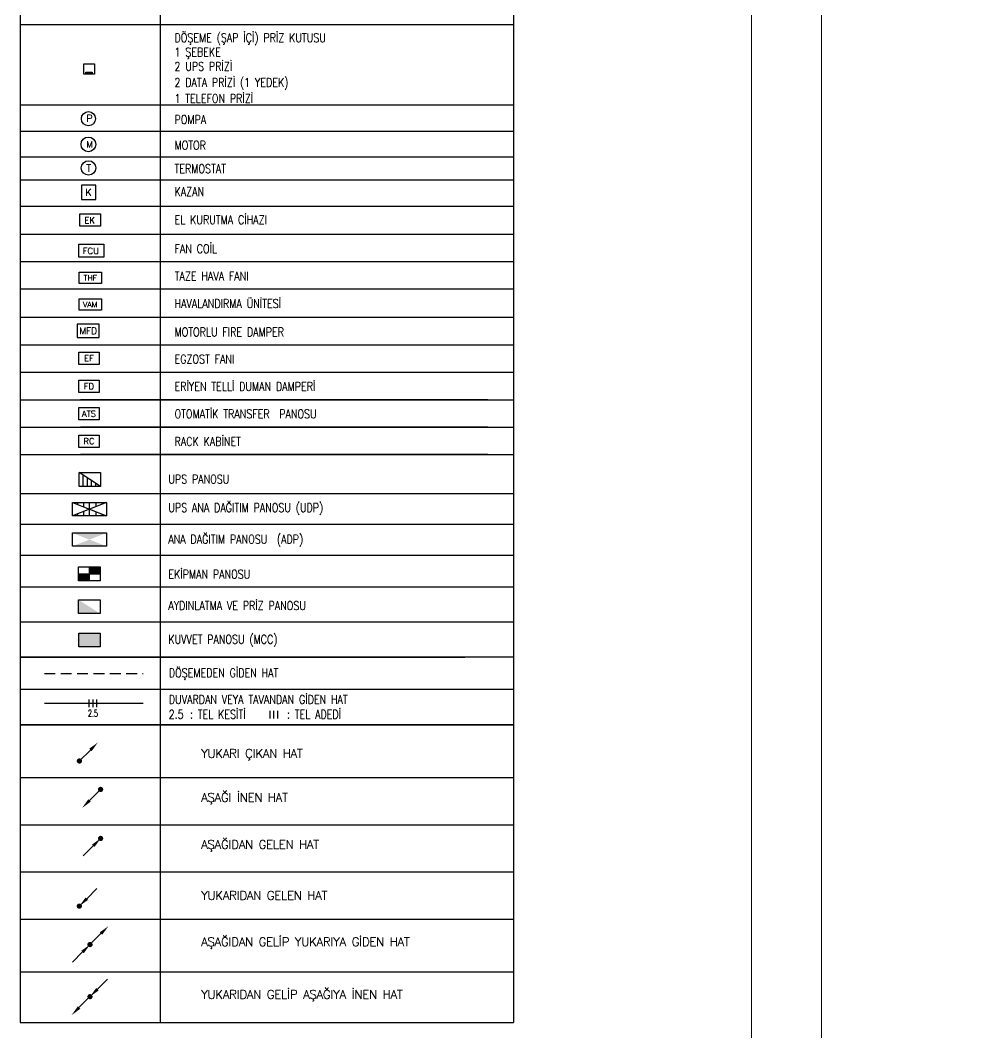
# Model space of a CAD drawing. Header units: metres. Extents: x -13194 to 152406, y -14653 to 29421.
# Drawn here: x -13194 to -8836, y 3346 to 7987 of the extents above; entities that cross this region are included whole.
import ezdxf
from ezdxf.enums import TextEntityAlignment as Align

# ---------------------------------------------------------------- set-up
doc = ezdxf.new("R2010")
doc.units = ezdxf.units.M
doc.header["$LTSCALE"] = 100
doc.header["$MEASUREMENT"] = 0
doc.linetypes.add('HIDDEN', pattern=[0.375, 0.25, -0.125])
doc.layers.get('0').update_dxf_attribs({"color": 9, "lineweight": 9})
for name, color, linetype, lineweight in [('40A', 9, 'Continuous', 9), ('E-ANA DAĞITIM PANOSU', 7, 'Continuous', 30), ('E-AYDINLATMA VE PRİZ PANOSU', 7, 'Continuous', 30), ('E-DÖŞEME (ŞAP İÇİ) PRİZ KUTUSU', 7, 'Continuous', 30), ('E-EGZOST FANI', 7, 'Continuous', 30), ('E-EKİPMAN PANOSU', 7, 'Continuous', 30), ('E-EL KURUTMA CİHAZI', 7, 'Continuous', 30), ('E-ERİYEN TELLİ DUMAN DAMPERİ', 7, 'Continuous', 30), ('E-FAN COİL', 7, 'Continuous', 30), ('E-HAVALANDIRMA ÜNİTESİ', 7, 'Continuous', 30), ('E-KABLO', 7, 'Continuous', 30), ('E-KAZAN', 7, 'Continuous', 30), ('E-KUVVET PANOSU (MCC)', 7, 'Continuous', 30), ('E-MOTOR', 7, 'Continuous', 30), ('E-MOTORLU FIRE DAMPER', 7, 'Continuous', 30), ('E-OK', 3, 'Continuous', 30), ('E-POMPA', 7, 'Continuous', 30), ('E-TAZE HAVA FANI', 7, 'Continuous', 30), ('E-TERMOSTAT', 7, 'Continuous', 30), ('E-UPS ANA DAĞITIM PANOSU', 7, 'Continuous', 30), ('E-UPS PANOSU', 7, 'Continuous', 30), ('E-YAZI', 7, 'Continuous', 30)]:
    doc.layers.add(name, color=color, linetype=linetype, lineweight=lineweight)
doc.styles.add('E-YAZI', font='txttw.shx')
doc.styles.add('ILGAZ', font='txttw.shx')

# ---------------------------------------------------------------- blocks, each defined once
blk = doc.blocks.new('*U205')
at = {"layer": 'E-OK', "color": 3, "linetype": 'Continuous'}
blk.add_line((-126, -126), (0, 0), dxfattribs=at)
at = {"layer": 'E-OK', "color": 4, "linetype": 'Continuous', "const_width": 30}
blk.add_lwpolyline([(-15, 0, 1), (15, 0, 1)], format="xyb", close=True, dxfattribs=at)
at = {"layer": 'E-OK', "color": 3, "linetype": 'Continuous'}
blk.add_solid([(-112, -140), (-140, -112), (-211, -211)], dxfattribs=at)
blk = doc.blocks.new('*U309')
at = {"layer": 'E-OK', "color": 3, "linetype": 'Continuous'}
for p, q in [((85, 85), (201, 200)), ((-126, -126), (0, 0))]:
    blk.add_line(p, q, dxfattribs=at)
at = {"layer": 'E-OK', "color": 4, "linetype": 'Continuous', "const_width": 30}
blk.add_lwpolyline([(-15, 0, 1), (15, 0, 1)], format="xyb", close=True, dxfattribs=at)
at = {"layer": 'E-OK', "color": 3, "linetype": 'Continuous'}
for points in [[(99, 71), (71, 99), (0, 0)], [(-112, -140), (-140, -112), (-211, -211)]]:
    blk.add_solid(points, dxfattribs=at)
blk = doc.blocks.new('*U206')
at = {"layer": 'E-OK', "color": 3, "linetype": 'Continuous'}
blk.add_line((85, 85), (201, 200), dxfattribs=at)
at = {"layer": 'E-OK', "color": 4, "linetype": 'Continuous', "const_width": 30}
blk.add_lwpolyline([(-15, 0, 1), (15, 0, 1)], format="xyb", close=True, dxfattribs=at)
at = {"layer": 'E-OK', "color": 3, "linetype": 'Continuous'}
blk.add_solid([(99, 71), (71, 99), (0, 0)], dxfattribs=at)
blk = doc.blocks.new('10_DÖŞEME (ŞAP İÇİ) PRİZ KUTUSU')
at = {"layer": 'E-DÖŞEME (ŞAP İÇİ) PRİZ KUTUSU'}
blk.add_hatch(color=5, dxfattribs=at).paths.add_polyline_path([(0.73, 0.22), (0.73, 0.71), (-0.73, 0.71), (-0.73, 0.22)])
at = {"layer": 'E-DÖŞEME (ŞAP İÇİ) PRİZ KUTUSU', "color": 5}
for points in [[(1.22, 2.66), (1.22, 0.22), (-1.22, 0.22), (-1.22, 2.66)], [(0.73, 0.71), (0.73, 0.22), (-0.73, 0.22), (-0.73, 0.71)]]:
    blk.add_lwpolyline(points, close=True, dxfattribs=at)
blk = doc.blocks.new('100_POMPA')
at = {"layer": 'E-POMPA', "color": 4}
blk.add_circle((0, 0), 1.8, dxfattribs=at)
at = {"layer": 'E-POMPA', "color": 3, "style": 'E-YAZI'}
blk.add_text('P', height=1.8, dxfattribs=at).set_placement((-0.53, -0.8))
blk = doc.blocks.new('100_MOTOR')
at = {"layer": 'E-MOTOR', "color": 4}
blk.add_circle((0, 0), 1.87, dxfattribs=at)
at = {"layer": 'E-MOTOR', "color": 3, "linetype": 'Continuous', "style": 'ILGAZ'}
blk.add_text('M', height=1.62, dxfattribs=at).set_placement((-0.55, -0.78))
blk = doc.blocks.new('100_TERMOSTAT')
at = {"layer": 'E-TERMOSTAT', "color": 4, "linetype": 'Continuous'}
blk.add_circle((0, 0), 1.84, dxfattribs=at)
at = {"layer": 'E-TERMOSTAT', "color": 3, "linetype": 'Continuous', "style": 'E-YAZI'}
blk.add_text('T', height=1.8, dxfattribs=at).set_placement((-0.57, -0.95))
blk = doc.blocks.new('100_KAZAN')
at = {"layer": 'E-KAZAN', "color": 4}
blk.add_lwpolyline([(-1.8, 1.8), (-1.8, -1.8), (1.8, -1.8), (1.8, 1.8)], close=True, dxfattribs=at)
at = {"layer": 'E-KAZAN', "color": 3, "style": 'E-YAZI'}
blk.add_text('K', height=1.8, dxfattribs=at).set_placement((0, 0), align=Align.MIDDLE_CENTER)
blk = doc.blocks.new('100_EL KURUTMA CİHAZI')
at = {"layer": 'E-EL KURUTMA CİHAZI', "color": 4}
for p, q in [((-2.35, 2.83), (2.35, 2.83)), ((-2.35, 0), (-2.35, 2.83)), ((2.35, 2.83), (2.35, 0)), ((2.35, 0), (-2.35, 0))]:
    blk.add_line(p, q, dxfattribs=at)
at = {"layer": 'E-EL KURUTMA CİHAZI', "color": 3, "style": 'E-YAZI'}
blk.add_text('EK', height=1.4, dxfattribs=at).set_placement((-1.28, 0.68))
blk = doc.blocks.new('100_FAN COİL')
at = {"layer": 'E-FAN COİL', "color": 4}
blk.add_lwpolyline([(-3.62, 0), (-3.62, 3.65), (3.62, 3.65), (3.62, 0)], close=True, dxfattribs=at)
at = {"layer": 'E-FAN COİL', "color": 3, "style": 'E-YAZI'}
blk.add_text('FCU', height=1.8, dxfattribs=at).set_placement((-2.5, 0.87))
blk = doc.blocks.new('100_TAZE HAVA FANI')
at = {"layer": 'E-TAZE HAVA FANI', "color": 4}
blk.add_lwpolyline([(-3.22, 0), (-3.22, 3.25), (3.22, 3.25), (3.22, 0)], close=True, dxfattribs=at)
at = {"layer": 'E-TAZE HAVA FANI', "color": 3, "style": 'E-YAZI'}
blk.add_text('THF', height=1.6, dxfattribs=at).set_placement((0, 1.62), align=Align.MIDDLE_CENTER)
blk = doc.blocks.new('100_HAVALANDIRMA ÜNİTESİ')
at = {"layer": 'E-HAVALANDIRMA ÜNİTESİ', "color": 4}
for p, q in [((-3.22, 0), (-3.22, 3.25)), ((-3.22, 3.25), (3.22, 3.25)), ((3.22, 3.25), (3.22, 0)), ((3.22, 0), (-3.22, 0))]:
    blk.add_line(p, q, dxfattribs=at)
at = {"layer": 'E-HAVALANDIRMA ÜNİTESİ', "color": 3, "style": 'E-YAZI'}
blk.add_text('VAM', height=1.6, dxfattribs=at).set_placement((0, 1.62), align=Align.MIDDLE_CENTER)
blk = doc.blocks.new('100_MOTORLU FIRE DAMPER')
at = {"layer": 'E-MOTORLU FIRE DAMPER', "color": 4}
blk.add_lwpolyline([(-2.53, 0), (2.53, 0), (2.53, 3.05), (-2.53, 3.05)], close=True, dxfattribs=at)
at = {"layer": 'E-MOTORLU FIRE DAMPER', "color": 3, "style": 'E-YAZI'}
blk.add_text('MFD', height=1.505, dxfattribs=at).set_placement((0, 1.53), align=Align.MIDDLE_CENTER)
blk = doc.blocks.new('100_EGZOST FANI')
at = {"layer": 'E-EGZOST FANI', "color": 4}
for p, q in [((-2.35, 2.83), (2.35, 2.83)), ((-2.35, 0), (-2.35, 2.83)), ((2.35, 2.83), (2.35, 0)), ((2.35, 0), (-2.35, 0))]:
    blk.add_line(p, q, dxfattribs=at)
at = {"layer": 'E-EGZOST FANI', "color": 3, "style": 'E-YAZI'}
blk.add_text('EF', height=1.4, dxfattribs=at).set_placement((0, 1.42), align=Align.MIDDLE_CENTER)
blk = doc.blocks.new('100_ERİYEN TELLİ DUMAN DAMPERİ')
at = {"layer": 'E-ERİYEN TELLİ DUMAN DAMPERİ', "color": 4}
blk.add_lwpolyline([(-2.35, 2.83), (2.35, 2.83), (2.35, 0), (-2.35, 0)], close=True, dxfattribs=at)
at = {"layer": 'E-ERİYEN TELLİ DUMAN DAMPERİ', "color": 3, "style": 'E-YAZI'}
blk.add_text('FD', height=1.4, dxfattribs=at).set_placement((0, 1.42), align=Align.MIDDLE_CENTER)
blk = doc.blocks.new('100_UPS PANOSU')
at = {"layer": 'E-UPS PANOSU', "color": 4}
for p, q in [((-3.07, 3.95), (3.07, 3.95)), ((-3.07, 0), (-3.07, 3.95)), ((3.07, 0), (-3.07, 3.95)), ((-1.87, 0), (-1.87, 3.18)), ((3.07, 3.95), (3.07, 0)), ((3.07, 0), (-3.07, 0)), ((-0.67, 0), (-0.67, 2.41)), ((0.53, 0), (0.53, 1.63)), ((1.73, 0), (1.73, 0.86))]:
    blk.add_line(p, q, dxfattribs=at)
blk = doc.blocks.new('100_UPS ANA DAĞITIM PANOSU')
at = {"layer": 'E-UPS ANA DAĞITIM PANOSU', "color": 4}
for p, q in [((-4.87, 1.91), (4.87, 1.91)), ((-4.87, -1.91), (-4.87, 1.91)), ((-4.87, 1.91), (4.87, -1.91)), ((4.87, 1.91), (-4.87, -1.91)), ((-3.52, 1.91), (-3.52, 1.38)), ((-1.76, 1.91), (-1.76, 0.69)), ((0, -1.91), (0, 1.91)), ((1.76, 1.91), (1.76, 0.69)), ((3.52, 1.91), (3.52, 1.38)), ((4.87, 1.91), (4.87, -1.91)), ((4.87, -1.91), (-4.87, -1.91)), ((-3.52, -1.38), (-3.52, -1.91)), ((-1.76, -0.69), (-1.76, -1.91)), ((1.76, -0.69), (1.76, -1.91)), ((3.52, -1.38), (3.52, -1.91))]:
    blk.add_line(p, q, dxfattribs=at)
blk = doc.blocks.new('100_ANA DAĞITIM PANOSU')
at = {"layer": 'E-ANA DAĞITIM PANOSU', "color": 4}
for p, q in [((-4.87, 1.91), (4.87, 1.91)), ((-4.87, -1.91), (-4.87, 1.91)), ((4.87, 1.91), (4.87, -1.91)), ((4.87, -1.91), (-4.87, -1.91))]:
    blk.add_line(p, q, dxfattribs=at)
blk.add_solid([(-4.87, 1.91), (4.87, 1.91), (4.87, -1.91), (-4.87, -1.91)], dxfattribs=at)
blk = doc.blocks.new('100_EKİPMAN PANOSU')
at = {"layer": 'E-EKİPMAN PANOSU', "color": 4}
for p, q in [((-3.07, 3.95), (3.07, 3.95)), ((-3.07, 0), (-3.07, 3.95)), ((0, 3.95), (0, 0)), ((3.07, 3.95), (3.07, 0)), ((-3.07, 1.97), (3.07, 1.97)), ((3.07, 0), (-3.07, 0))]:
    blk.add_line(p, q, dxfattribs=at)
for points in [[(0, 3.95), (3.07, 3.95), (0, 1.97), (3.07, 1.97)], [(-3.07, 1.97), (0, 1.97), (-3.07, 0), (0, 0)]]:
    blk.add_solid(points, dxfattribs=at)
blk = doc.blocks.new('100_AYDINLATMA VE PRİZ PANOSU')
at = {"layer": 'E-AYDINLATMA VE PRİZ PANOSU', "color": 4}
for p, q in [((-3.07, 3.95), (3.07, 3.95)), ((-3.07, 0), (-3.07, 3.95)), ((3.07, 3.95), (3.07, 0)), ((3.07, 0), (-3.07, 0))]:
    blk.add_line(p, q, dxfattribs=at)
blk.add_solid([(3.07, 0), (-3.07, 0), (-3.07, 3.95)], dxfattribs=at)
blk = doc.blocks.new('100_KUVVET PANOSU (MCC)')
at = {"layer": 'E-KUVVET PANOSU (MCC)', "color": 4}
for p, q in [((-3.07, 3.95), (3.07, 3.95)), ((-3.07, 0), (-3.07, 3.95)), ((3.07, 3.95), (3.07, 0)), ((3.07, 0), (-3.07, 0))]:
    blk.add_line(p, q, dxfattribs=at)
blk.add_solid([(-3.07, 3.95), (3.07, 3.95), (-3.07, 0), (3.07, 0)], dxfattribs=at)

msp = doc.modelspace()

# ---------------------------------------------------------------- linework, layer by layer
at = {"color": 4}
for points in [[(18159.3, -4218.6), (-9840.7, -4218.6), (-9840.7, 12601.4), (18159.3, 12601.4)], [(-9520.7, 12281.4), (15999.5, 12281.4), (15999.5, -3898.6), (-9520.7, -3898.6)]]:
    msp.add_lwpolyline(points, close=True, dxfattribs=at)
at = {"layer": '40A'}
for points in [[(18159.3, -4218.6), (-9840.7, -4218.6), (-9840.7, 12601.4), (18159.3, 12601.4)], [(-9520.7, 12281.4), (15999.5, 12281.4), (15999.5, -3898.6), (-9520.7, -3898.6)]]:
    msp.add_lwpolyline(points, close=True, dxfattribs=at)
at = {"layer": 'E-ERİYEN TELLİ DUMAN DAMPERİ', "color": 4}
for points in [[(-12925.8, 6211.6), (-12831.9, 6211.6), (-12831.9, 6154.9), (-12925.8, 6154.9)], [(-12925.8, 6085.8), (-12831.9, 6085.8), (-12831.9, 6029.2), (-12925.8, 6029.2)]]:
    msp.add_lwpolyline(points, close=True, dxfattribs=at)
at = {"layer": 'E-KABLO', "color": 6, "linetype": 'HIDDEN', "ltscale": 2}
msp.add_line((-13083.3, 4993.2), (-12630.7, 4993.2), dxfattribs=at)
at = {"layer": 'E-KABLO', "color": 7}
for p, q in [((-12879.2, 4873.7), (-12879.2, 4838.5)), ((-12861.6, 4873.7), (-12861.6, 4838.5)), ((-12844, 4873.7), (-12844, 4838.5))]:
    msp.add_line(p, q, dxfattribs=at)
at = {"layer": 'E-KABLO', "color": 6}
msp.add_line((-13083.3, 4856.1), (-12630.7, 4856.1), dxfattribs=at)
at = {"layer": 'E-YAZI', "color": 4}
for p, q in [((-13193.9, 11991), (-13193.9, 3392.8)), ((-10932.9, 11991), (-10932.9, 3392.8)), ((-13193.9, 3392.8), (-10932.9, 3392.8))]:
    msp.add_line(p, q, dxfattribs=at)
at = {"layer": 'E-YAZI', "color": 7}
for p, q in [((-12552.3, 11783.1), (-12552.3, 3392.8)), ((-10932.9, 7965.5), (-13193.9, 7965.5)), ((-10932.9, 7597.1), (-13193.9, 7597.1)), ((-10932.9, 7477.1), (-13193.9, 7477.1)), ((-10932.9, 7359.4), (-13193.9, 7359.4)), ((-10932.9, 7253.9), (-13193.9, 7253.9)), ((-13193.9, 7134.9), (-10932.9, 7134.9)), ((-10932.9, 6624.9), (-13193.9, 6624.9)), ((-11049.6, 6247.6), (-12916.9, 6247.6)), ((-11049.6, 6121.8), (-12916.9, 6121.8)), ((-11049.6, 5996), (-12916.9, 5996)), ((-10932.9, 5816.6), (-13193.9, 5816.6)), ((-10932.9, 5675.5), (-13193.9, 5675.5)), ((-10932.9, 5533.5), (-13193.9, 5533.5)), ((-10932.9, 5533.5), (-13193.9, 5533.5)), ((-10932.9, 5388.9), (-13193.9, 5388.9)), ((-10932.9, 5228.1), (-13193.9, 5228.1)), ((-10932.9, 5067.3), (-13193.9, 5067.3)), ((-10932.9, 4920.2), (-13193.9, 4920.2)), ((-10932.9, 4757), (-13193.9, 4757))]:
    msp.add_line(p, q, dxfattribs=at)
at = {"layer": 'E-YAZI', "color": 7, "linetype": 'Continuous'}
for p, q in [((-13193.9, 7006.5), (-10932.9, 7006.5)), ((-13193.9, 6880.8), (-10932.9, 6880.8)), ((-13193.9, 6755), (-10932.9, 6755)), ((-13193.9, 6499.1), (-10932.9, 6499.1)), ((-13193.9, 6373.3), (-10932.9, 6373.3)), ((-13193.9, 6247.6), (-10932.9, 6247.6)), ((-12916.9, 6247.6), (-11049.6, 6247.6)), ((-13193.9, 6121.8), (-10932.9, 6121.8)), ((-12916.9, 6121.8), (-11049.6, 6121.8)), ((-13193.9, 5996), (-10932.9, 5996)), ((-12916.9, 5996), (-11049.6, 5996)), ((-13193.9, 5067.3), (-11155, 5067.3)), ((-13193.9, 4757), (-10932.9, 4757)), ((-13193.9, 4515.5), (-10932.9, 4515.5)), ((-13193.9, 4299.5), (-10932.9, 4299.5)), ((-13193.9, 4083.5), (-10932.9, 4083.5)), ((-13193.9, 3867.5), (-10932.9, 3867.5)), ((-13193.9, 3625.2), (-10932.9, 3625.2))]:
    msp.add_line(p, q, dxfattribs=at)
at = {"layer": 'E-YAZI', "color": 3}
for p, q in [((-12049.6, 4822.3), (-12049.6, 4787.1)), ((-12032, 4822.3), (-12032, 4787.1)), ((-12014.4, 4822.3), (-12014.4, 4787.1))]:
    msp.add_line(p, q, dxfattribs=at)

# ---------------------------------------------------------------- block references
at = {"layer": 'E-ANA DAĞITIM PANOSU', "xscale": 16, "yscale": 16, "zscale": 16}
msp.add_blockref('100_ANA DAĞITIM PANOSU', (-12876.7, 5606.4), dxfattribs=at)
at = {"layer": 'E-AYDINLATMA VE PRİZ PANOSU', "xscale": 16, "yscale": 16, "zscale": 16}
msp.add_blockref('100_AYDINLATMA VE PRİZ PANOSU', (-12877.2, 5267.2), dxfattribs=at)
at = {"layer": 'E-DÖŞEME (ŞAP İÇİ) PRİZ KUTUSU', "xscale": 20, "yscale": 20, "zscale": 20}
msp.add_blockref('10_DÖŞEME (ŞAP İÇİ) PRİZ KUTUSU', (-12878.2, 7734.3), dxfattribs=at)
at = {"layer": 'E-EGZOST FANI', "xscale": 20, "yscale": 20, "zscale": 20}
msp.add_blockref('100_EGZOST FANI', (-12878.8, 6409.5), dxfattribs=at)
at = {"layer": 'E-EKİPMAN PANOSU', "xscale": 16, "yscale": 16, "zscale": 16}
msp.add_blockref('100_EKİPMAN PANOSU', (-12877.2, 5417.7), dxfattribs=at)
at = {"layer": 'E-EL KURUTMA CİHAZI', "xscale": 20, "yscale": 20, "zscale": 20}
msp.add_blockref('100_EL KURUTMA CİHAZI', (-12873.5, 7042.2), dxfattribs=at)
at = {"layer": 'E-ERİYEN TELLİ DUMAN DAMPERİ', "xscale": 20, "yscale": 20, "zscale": 20}
msp.add_blockref('100_ERİYEN TELLİ DUMAN DAMPERİ', (-12878.8, 6280.7), dxfattribs=at)
at = {"layer": 'E-FAN COİL', "xscale": 16, "yscale": 16, "zscale": 16}
msp.add_blockref('100_FAN COİL', (-12868, 6901.4), dxfattribs=at)
at = {"layer": 'E-HAVALANDIRMA ÜNİTESİ', "xscale": 16, "yscale": 16, "zscale": 16}
msp.add_blockref('100_HAVALANDIRMA ÜNİTESİ', (-12872.8, 6658), dxfattribs=at)
at = {"layer": 'E-KAZAN', "xscale": 18, "yscale": 18, "zscale": 18}
msp.add_blockref('100_KAZAN', (-12880.4, 7198), dxfattribs=at)
at = {"layer": 'E-KUVVET PANOSU (MCC)', "xscale": 16, "yscale": 16, "zscale": 16}
msp.add_blockref('100_KUVVET PANOSU (MCC)', (-12876.4, 5114.9), dxfattribs=at)
at = {"layer": 'E-MOTOR', "xscale": 18, "yscale": 18, "zscale": 18}
for name, p in [('100_MOTOR', (-12881.3, 7417.6)), ('100_TERMOSTAT', (-12880.8, 7309.6))]:
    msp.add_blockref(name, p, dxfattribs=at)
at = {"layer": 'E-MOTORLU FIRE DAMPER', "xscale": 20, "yscale": 20, "zscale": 20}
msp.add_blockref('100_MOTORLU FIRE DAMPER', (-12882.1, 6532.3), dxfattribs=at)
at = {"layer": 'E-OK', "xscale": -0.4, "yscale": 0.4, "zscale": 0.4}
for name, p, rotation in [('*U205', (-12922.8, 4591.8), 90), ('*U205', (-12825.4, 4461.6), 270), ('*U206', (-12825.4, 4236.9), 90), ('*U206', (-12922.8, 3926.7), 270), ('*U309', (-12874.1, 3750.5), 90), ('*U309', (-12874.1, 3511.8), 270)]:
    msp.add_blockref(name, p, dxfattribs=dict(at, rotation=rotation))
at = {"layer": 'E-POMPA', "xscale": 18, "yscale": 18, "zscale": 18}
msp.add_blockref('100_POMPA', (-12881.3, 7535.3), dxfattribs=at)
at = {"layer": 'E-TAZE HAVA FANI', "xscale": 16, "yscale": 16, "zscale": 16}
msp.add_blockref('100_TAZE HAVA FANI', (-12872.8, 6780.1), dxfattribs=at)
at = {"layer": 'E-UPS ANA DAĞITIM PANOSU', "xscale": 16, "yscale": 16, "zscale": 16}
msp.add_blockref('100_UPS ANA DAĞITIM PANOSU', (-12875.7, 5745.9), dxfattribs=at)
at = {"layer": 'E-UPS PANOSU', "xscale": 16, "yscale": 16, "zscale": 16}
msp.add_blockref('100_UPS PANOSU', (-12875.3, 5850.5), dxfattribs=at)

# ---------------------------------------------------------------- texts
at = {"layer": 'E-ERİYEN TELLİ DUMAN DAMPERİ', "color": 3, "style": 'E-YAZI'}
for s, p in [('ATS', (-12878.8, 6183.3)), ('RC', (-12878.8, 6057.5))]:
    msp.add_text(s, height=28, dxfattribs=at).set_placement(p, align=Align.MIDDLE_CENTER)
at = {"layer": 'E-KABLO', "color": 3, "linetype": 'Continuous', "style": 'E-YAZI', "width": 0.7}
msp.add_text('2.5', height=30.8, dxfattribs=at).set_placement((-12883.6, 4795))
at = {"layer": 'E-YAZI', "color": 3, "style": 'E-YAZI', "width": 0.8}
for s, p in [('DÖŞEME (ŞAP İÇİ) PRİZ KUTUSU', (-12486.6, 7886.4)), ('1 ŞEBEKE', (-12486.6, 7820.8)), ('2 UPS PRİZİ', (-12486.6, 7755.2)), ('2 DATA PRİZİ (1 YEDEK)', (-12486.6, 7681.6)), ('1 TELEFON PRİZİ', (-12486.6, 7608)), ('POMPA', (-12486.4, 7511.3)), ('MOTOR', (-12486.4, 7393.6)), ('TERMOSTAT', (-12486.4, 7286.3)), ('KAZAN', (-12486.4, 7180.9)), ('EL KURUTMA CİHAZI', (-12486.4, 7052.4)), ('FAN COİL', (-12486.4, 6919.4)), ('TAZE HAVA FANI', (-12485.4, 6793.7)), ('HAVALANDIRMA ÜNİTESİ', (-12486.4, 6668.1)), ('MOTORLU FIRE DAMPER', (-12486.4, 6537.8)), ('EGZOST FANI', (-12486.4, 6413.8)), ('ERİYEN TELLİ DUMAN DAMPERİ', (-12486.4, 6288)), ('OTOMATİK TRANSFER  PANOSU', (-12486.4, 6162.3)), ('RACK KABİNET', (-12486.4, 6036.5)), ('UPS PANOSU', (-12514.9, 5863.5)), ('UPS ANA DAĞITIM PANOSU (UDP)', (-12514.9, 5732.8)), ('ANA DAĞITIM PANOSU  (ADP)', (-12514.9, 5588.1)), ('EKİPMAN PANOSU', (-12514.9, 5427.7)), ('AYDINLATMA VE PRİZ PANOSU', (-12514.9, 5283.9)), ('KUVVET PANOSU (MCC)', (-12514.9, 5129.5)), ('DÖŞEMEDEN GİDEN HAT', (-12512.5, 4975.4)), ('DUVARDAN VEYA TAVANDAN GİDEN HAT', (-12512.5, 4853.5)), (': TEL KESİTİ', (-12415.5, 4785.6)), (': TEL ADEDİ', (-11970.8, 4785.6)), ('2.5', (-12513.6, 4785.6))]:
    msp.add_text(s, height=40, dxfattribs=at).set_placement(p)
at = {"layer": 'E-YAZI', "color": 3, "char_height": 40, "attachment_point": 1, "style": 'E-YAZI'}
for s, insert in [('{\\T0.95;YUKARI ÇIKAN HAT}', (-12364.9, 4646.4)), ('{\\T0.95;AŞAĞI İNEN HAT}', (-12364.9, 4445)), ('{\\T0.95;AŞAĞIDAN GELEN HAT}', (-12364.9, 4229)), ('{\\T0.95;YUKARIDAN GELEN HAT}', (-12364.9, 3995.9)), ('{\\T0.95;AŞAĞIDAN GELİP YUKARIYA GİDEN HAT}', (-12364.9, 3782.9)), ('{\\T0.95;YUKARIDAN GELİP AŞAĞIYA İNEN HAT}', (-12364.9, 3542.2))]:
    msp.add_mtext_dynamic_manual_height_columns(s, width=9808.836, gutter_width=12.5, heights=[0], dxfattribs=dict(at, insert=insert))

doc.saveas('drawing.dxf')
